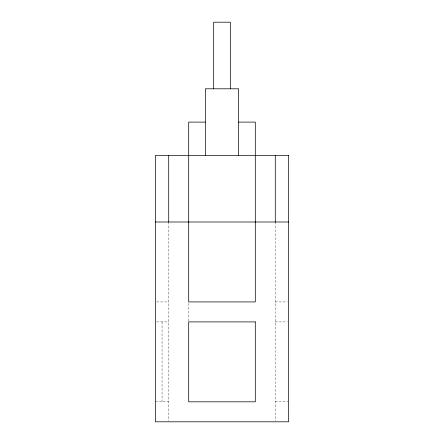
<?xml version="1.0" encoding="UTF-8"?>
<svg xmlns="http://www.w3.org/2000/svg" width="444" height="444" viewBox="0 0 444 444"><rect width="100%" height="100%" fill="white"/><g stroke="black" fill="none" stroke-linecap="round" stroke-linejoin="round"><path stroke-width="0.33" stroke-dasharray="2.22 1.67" d="M156.732 301.92L168.72 301.92M275.28 301.92L287.268 301.92M156.732 321.9L168.72 321.9M275.28 321.9L287.268 321.9M155.4 401.82L168.72 401.82M275.28 401.82L288.6 401.82M275.28 222L275.28 421.106M188.7 303.296L188.7 321.212M168.72 222L168.72 421.106M162.06 321.9L162.06 401.82"/><path stroke-width="0.67" d="M205.35 122.1L188.7 122.1L188.7 301.92L255.3 301.92L255.3 122.1L238.65 122.1M155.4 222L288.6 222M275.28 155.4L275.28 222M238.65 155.4L238.65 88.8L205.35 88.8L205.35 155.4M230.325 88.8L230.325 22.2L213.675 22.2L213.675 88.8M168.72 155.4L168.72 222M288.6 155.4L155.4 155.4L155.4 421.8L288.6 421.8L288.6 155.4M255.3 321.9L188.7 321.9L188.7 401.82L255.3 401.82L255.3 321.9"/></g></svg>
